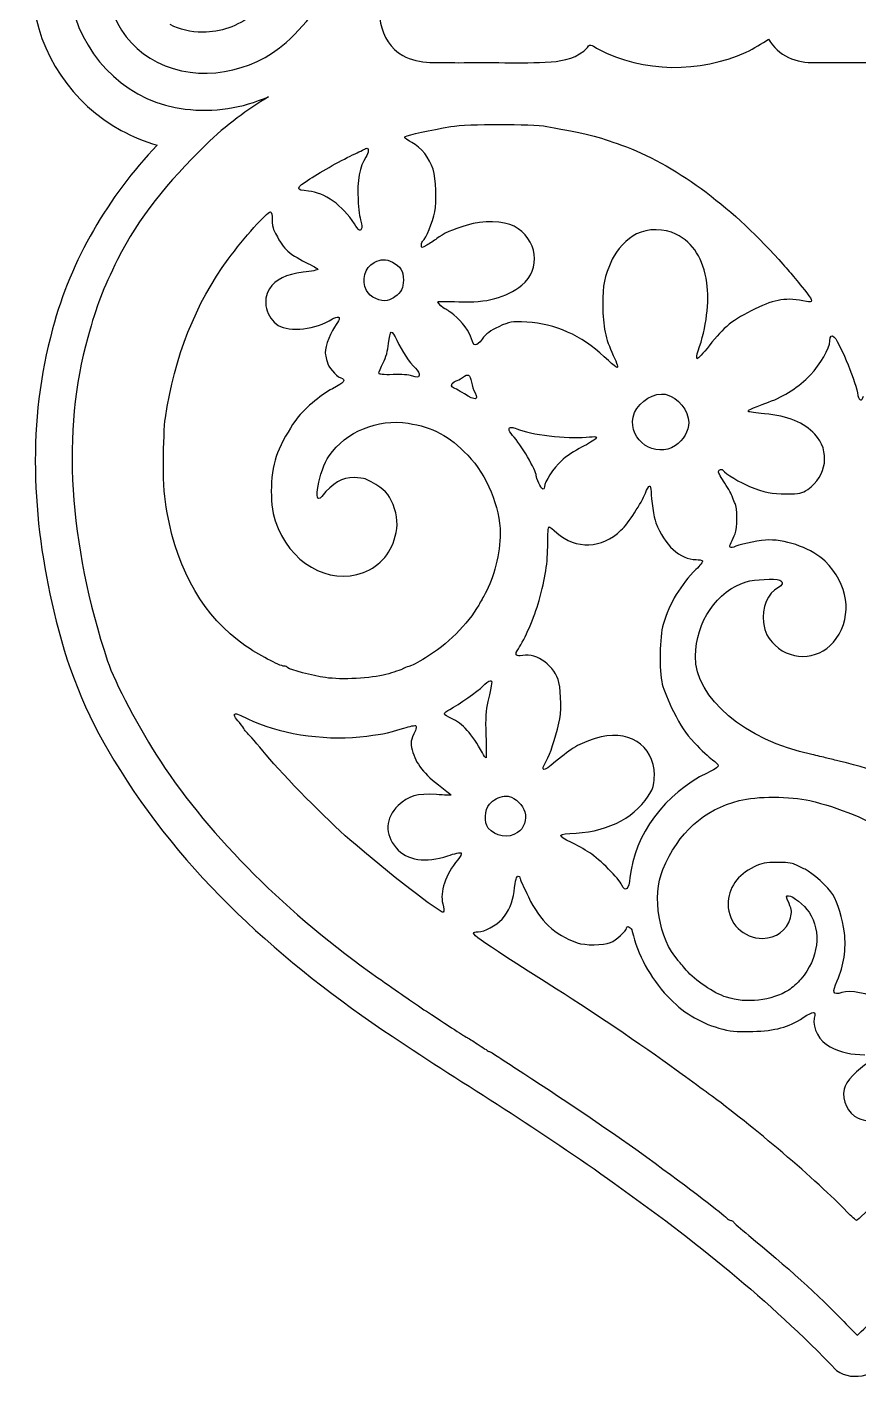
# Model space of a CAD drawing. Header units: millimetres. Extents: x -9 to 678, y 0 to 417.
# Drawn here: x 305.5 to 388.8, y 17.1 to 152.8 of the extents above; entities that cross this region are included whole.
import ezdxf

# ---------------------------------------------------------------- set-up
doc = ezdxf.new("R2010")
doc.units = ezdxf.units.MM
doc.layers.add('Ebene_1', color=7, linetype='CONTINUOUS')

msp = doc.modelspace()

# ---------------------------------------------------------------- linework, layer by layer
at = {"layer": 'Ebene_1', "color": 7}
for points in [[(352.7928, 143.10044), (352.79282, 143.10069)], [(367.82446, 106.89773), (367.82497, 106.89773)], [(367.82464, 106.89773), (367.82446, 106.89773)], [(351.86131, 87.39504), (351.86109, 87.39504)], [(351.45181, 81.9375), (351.4513, 81.9375)], [(365.8669, 67.70012), (365.86639, 67.70012)], [(387.25635, 23.27131), (387.25635, 23.27079)]]:
    msp.add_lwpolyline(points, dxfattribs=at)
for points in [[(339.46131, 140.69722)], [(329.88569, 134.33947)], [(341.18939, 129.55785)], [(341.97436, 122.30661)], [(349.7222, 117.99524)], [(369.00785, 116.11266)], [(354.0377, 112.77644)], [(326.31587, 84.07949)], [(353.29408, 75.85726)], [(380.2619, 75.75544)], [(354.6873, 67.86238)]]:
    msp.add_lwpolyline(points, close=True, dxfattribs=at)
for points in [[(313.693281, 160.290609), (312.598141, 156.107459), (314.616441, 151.25199), (318.548801, 149.33314)], [(331.45602, 151.29994), (333.78154, 153.39277), (335.55527, 156.039709), (336.92391, 158.839019)], [(341.74635, 157.104239), (340.07208, 154.912599), (340.7259, 151.38577), (343.12094, 149.99305)], [(306.082989, 155.733809), (306.640159, 150.22159), (310.085171, 145.14015), (314.951411, 142.50854)], [(310.109631, 154.731499), (311.336731, 149.50285), (315.969231, 145.17262), (321.36734, 144.64426)], [(328.11412, 154.08075), (326.578933, 152.91479), (324.907717, 152.33181), (323.10047, 152.33181)], [(323.10047, 152.33181), (321.895643, 152.33181), (320.807414, 152.584433), (319.835781, 153.08968)], [(318.548801, 149.33314), (322.72246, 147.21344), (328.00896, 148.27074), (331.45602, 151.29994)], [(357.96862, 149.37191), (359.29159, 149.45871), (360.6837, 149.76688), (361.6025, 150.79922)], [(361.6025, 150.79922), (361.8722, 151.36783), (362.27903, 150.82102), (362.666, 150.66589)], [(362.666, 150.66589), (367.19575, 148.24719), (372.84432, 148.26496), (377.50024, 150.32534)], [(377.50024, 150.32534), (378.28316, 150.67484), (379.06928, 151.22675), (379.74403, 151.63379)], [(379.74403, 151.63379), (380.65497, 150.00855), (382.57207, 149.17403), (384.39026, 149.30835)], [(343.12094, 149.99305), (344.8258, 149.06465), (346.8395, 149.34876), (348.70458, 149.27991)], [(348.70458, 149.27991), (351.7919, 149.38397), (354.88617, 149.14998), (357.96862, 149.37191)], [(384.39026, 149.30835), (387.05125, 149.27425), (389.71348, 149.29785), (392.37427, 149.29125)], [(321.36734, 144.64426), (324.20853, 144.25518), (327.08592, 144.74554), (329.69552, 145.87571)], [(329.69552, 145.87571), (327.65145, 144.62989), (325.41922, 143.04091), (323.42097, 141.07135)], [(314.951411, 142.50854), (316.090991, 141.88426), (317.297961, 141.38681), (318.546281, 141.02653)], [(343.39234, 141.90568), (343.6508, 142.05031), (345.92221, 142.53908), (347.95433, 142.88753)], [(347.95433, 142.88753), (348.77161, 143.0277), (350.78833, 143.09898), (352.7928, 143.10044)], [(352.79282, 143.10069), (354.79727, 143.10169), (356.78926, 143.03399), (357.55635, 142.89502)], [(357.55635, 142.89502), (361.60835, 142.16079), (362.56648, 141.92175), (365.02463, 141.03363)], [(344.03209, 141.2959), (343.36952, 141.65156), (343.2101, 141.80371), (343.39234, 141.90568)], [(346.16633, 138.60666), (345.82532, 139.71358), (344.96827, 140.79339), (344.03209, 141.2959)], [(318.546281, 141.02653), (313.642711, 135.86931), (309.910141, 129.55324), (308.090169, 122.6538)], [(323.42097, 141.07135), (319.588001, 137.29344), (316.654771, 133.77035), (314.581711, 129.578)], [(333.83788, 137.64624), (335.01285, 138.41049), (337.10991, 139.58193), (338.35182, 140.16805)], [(338.35182, 140.16805), (338.89348, 140.42368), (339.39281, 140.66182), (339.46131, 140.69722)], [(339.43603, 139.80838), (338.83761, 138.98812), (338.54434, 137.40684), (338.65003, 135.5704)], [(339.46133, 140.69722), (339.76088, 140.85229), (339.74302, 140.22928), (339.43603, 139.80838)], [(365.02463, 141.03363), (370.24798, 139.14642), (375.78888, 135.11103), (380.757, 129.5749)], [(346.32601, 134.33922), (346.53599, 135.40657), (346.45057, 137.68403), (346.16633, 138.60666)], [(333.68285, 136.42874), (332.35516, 136.54913), (332.37318, 136.69357), (333.83788, 137.64624)], [(338.29446, 133.15246), (337.1126, 134.9942), (335.29966, 136.28213), (333.68285, 136.42874)], [(338.65003, 135.5704), (338.70203, 134.66761), (338.82833, 133.69274), (338.93063, 133.40412)], [(325.65959, 129.60694), (327.22934, 131.73659), (329.55344, 134.33947), (329.88569, 134.33947)], [(329.88569, 134.33947), (329.98602, 134.33947), (330.06294, 134.01883), (330.06294, 133.59843)], [(330.06294, 133.59843), (330.06294, 133.19096), (330.12624, 132.7294), (330.2035, 132.57265)], [(338.96573, 132.61037), (338.84096, 132.3874), (338.72545, 132.48079), (338.29446, 133.15246)], [(338.93063, 133.40412), (339.04803, 133.07302), (339.06095, 132.78035), (338.96573, 132.61037)], [(345.15295, 131.46032), (345.43273, 131.6332), (346.13043, 133.34517), (346.32601, 134.33922)], [(349.56612, 133.03026), (348.08257, 132.58117), (347.1457, 132.16235), (346.53478, 131.67582)], [(354.27333, 132.90675), (353.25083, 133.44038), (351.10719, 133.49675), (349.56612, 133.03026)], [(330.2035, 132.57265), (330.77532, 131.41431), (330.9962, 131.06743), (331.50058, 130.5366)], [(346.53478, 131.67582), (346.27727, 131.47072), (345.82616, 131.1697), (345.53278, 131.00661)], [(355.05106, 127.01151), (357.0226, 128.5735), (356.61176, 131.68638), (354.27333, 132.90675)], [(366.53098, 132.13809), (365.61475, 131.67381), (364.47581, 130.49611), (364.09753, 129.62196)], [(370.4651, 132.11169), (369.31309, 132.69529), (367.65279, 132.70642), (366.53098, 132.13809)], [(373.56362, 127.24946), (373.20077, 129.7037), (372.23925, 131.21269), (370.4651, 132.11169)], [(331.50058, 130.5366), (331.81518, 130.2055), (332.65442, 129.65515), (333.36558, 129.31342)], [(344.99947, 131.03761), (344.99947, 131.21792), (345.06857, 131.40812), (345.15295, 131.46032)], [(345.53278, 131.00661), (345.0102, 130.71607), (344.99947, 130.71634), (344.99947, 131.03761)], [(314.581711, 129.578), (313.092111, 126.5656), (312.513501, 125.05158), (311.603601, 121.78261)], [(319.372121, 113.73969), (320.286631, 119.86804), (322.38614, 125.16583), (325.65959, 129.60694)], [(333.36558, 129.31342), (334.07675, 128.97168), (334.65904, 128.64476), (334.65904, 128.58736)], [(339.49492, 126.47276), (338.96916, 127.48948), (339.32559, 128.77161), (340.27472, 129.27776)], [(340.27472, 129.27776), (340.61453, 129.45904), (340.90265, 129.55191), (341.18939, 129.55785)], [(341.18939, 129.55785), (341.47613, 129.56385), (341.76122, 129.48285), (342.09425, 129.31548)], [(342.09425, 129.31548), (342.9118, 128.90472), (343.18668, 128.45462), (343.18668, 127.52748)], [(364.09753, 129.62196), (363.2575, 127.6809), (363.15608, 127.18048), (363.15547, 124.98349)], [(380.757, 129.5749), (381.92951, 128.26836), (382.23218, 127.90736), (383.55941, 126.23298)], [(333.15112, 128.29746), (331.44127, 128.08693), (330.41585, 127.58203), (329.77872, 126.63658)], [(334.65904, 128.58736), (334.65904, 128.52996), (333.98021, 128.39955), (333.15112, 128.29746)], [(329.77872, 126.63658), (329.0277, 125.52214), (329.46455, 123.74073), (330.67324, 122.98925)], [(341.58058, 125.48368), (340.9341, 125.29828), (339.83198, 125.82094), (339.49492, 126.47276)], [(343.18668, 127.52748), (343.18668, 126.71669), (342.98809, 126.3141), (342.34849, 125.83094)], [(348.73361, 125.35373), (351.56065, 125.24032), (353.43746, 125.73308), (355.05106, 127.01151)], [(372.69287, 120.42662), (373.51361, 122.7766), (373.84295, 125.35996), (373.56362, 127.24946)], [(383.55941, 126.23298), (384.20658, 125.41668), (384.20118, 125.24641), (383.53201, 125.38601)], [(342.34849, 125.83094), (342.19925, 125.7182), (341.85373, 125.56198), (341.58058, 125.48368)], [(346.64072, 125.34673), (346.64072, 125.39673), (347.58257, 125.40003), (348.73361, 125.35373)], [(347.33628, 124.6553), (347.17737, 124.6553), (346.64072, 125.18871), (346.64072, 125.34673)], [(363.15547, 124.98349), (363.15489, 122.86162), (363.40121, 121.67509), (364.1952, 119.97707)], [(383.53201, 125.38601), (381.56357, 125.7967), (380.41413, 125.63048), (378.4026, 124.64393)], [(330.67324, 122.98925), (331.82413, 122.27371), (334.43947, 122.58387), (336.08686, 123.63159)], [(336.08686, 123.63159), (336.28555, 123.758), (336.55864, 123.83678), (336.69354, 123.80678)], [(336.69354, 123.80678), (336.8806, 123.76508), (336.78864, 123.52978), (336.30597, 122.81407)], [(348.22667, 124.05017), (347.82061, 124.38292), (347.41998, 124.6553), (347.33628, 124.6553)], [(350.0126, 121.65083), (349.84909, 122.30247), (349.05017, 123.37538), (348.22667, 124.05017)], [(378.4026, 124.64393), (376.13874, 123.53359), (375.28181, 122.84532), (373.8003, 120.94803)], [(308.090169, 122.6538), (305.533759, 113.43676), (305.996069, 103.60628), (308.212289, 94.37028)], [(336.30597, 122.81407), (335.7125, 121.93394), (335.23948, 120.49806), (335.38664, 120.02354)], [(341.7046, 121.16456), (341.7565, 121.76098), (341.87796, 122.27481), (341.97436, 122.30661)], [(341.97436, 122.30661), (342.07086, 122.33841), (342.32657, 121.97495), (342.5428, 121.49891)], [(352.74991, 122.85494), (351.90185, 122.46403), (351.46234, 122.13848), (351.0637, 121.60643)], [(355.56265, 123.3009), (353.95088, 123.381), (353.86026, 123.3667), (352.74991, 122.85494)], [(363.3012, 119.83393), (360.99667, 121.98382), (358.36762, 123.16151), (355.56265, 123.3009)], [(311.603601, 121.78261), (308.986493, 112.38036), (309.666031, 101.27667), (313.586941, 89.36495)], [(341.1713, 119.23393), (341.45799, 119.78651), (341.6429, 120.45657), (341.7046, 121.16456)], [(342.5428, 121.49891), (343.04298, 120.39789), (343.78144, 119.28266), (344.39281, 118.70476)], [(351.0637, 121.60643), (350.48188, 120.82996), (350.21584, 120.84132), (350.0126, 121.65083)], [(373.8003, 120.94803), (373.20472, 120.18531), (372.6566, 119.59834), (372.5828, 119.64424)], [(383.92888, 118.02826), (384.91446, 119.04868), (385.87088, 120.72092), (385.87088, 121.42391)], [(385.87088, 121.42391), (385.87088, 121.91574), (386.09387, 122.11289), (386.32047, 121.82182)], [(386.32047, 121.82182), (387.00054, 120.94838), (388.52166, 117.18858), (388.6888, 115.96843)], [(335.38664, 120.02354), (335.42264, 119.90754), (335.49517, 119.61527), (335.54787, 119.37397)], [(364.59414, 119.03346), (364.74575, 118.5609), (364.50784, 118.70825), (363.3012, 119.83393)], [(364.1952, 119.97707), (364.36406, 119.616), (364.54334, 119.19145), (364.59414, 119.03346)], [(372.5828, 119.64424), (372.5089, 119.68994), (372.5585, 120.04195), (372.69287, 120.42662)], [(335.54787, 119.37397), (335.67047, 118.81211), (336.40207, 117.94108), (336.91472, 117.74616)], [(342.16814, 118.05881), (341.15965, 118.02281), (340.73124, 118.06381), (340.73154, 118.1973)], [(340.73154, 118.1973), (340.73173, 118.3018), (340.9298, 118.76844), (341.1713, 119.23393)], [(344.01506, 117.94563), (343.78938, 118.03583), (342.95827, 118.08711), (342.16814, 118.05881)], [(344.39281, 118.70476), (344.67708, 118.43612), (344.83245, 118.15354), (344.77625, 118.00713)], [(336.91472, 117.74616), (337.49802, 117.52438), (337.31281, 117.27737), (336.08944, 116.64701)], [(344.77625, 118.00713), (344.66827, 117.72569), (344.5831, 117.71863), (344.01506, 117.94563)], [(348.06132, 116.82322), (347.84271, 116.89682), (348.21301, 117.433), (348.48249, 117.433)], [(349.29277, 116.12559), (348.71979, 116.47429), (348.16537, 116.78812), (348.06132, 116.82322)], [(348.48249, 117.433), (348.57039, 117.433), (348.85653, 117.58521), (349.11811, 117.77148)], [(349.11811, 117.77148), (349.40871, 117.97842), (349.59243, 118.06196), (349.7222, 117.99524)], [(349.7222, 117.99524), (349.85198, 117.92854), (349.92779, 117.71162), (350.00177, 117.31725)], [(350.00177, 117.31725), (350.06487, 116.98083), (350.22713, 116.49122), (350.36247, 116.22946)], [(379.73947, 115.29871), (381.41149, 115.92793), (382.73021, 116.78725), (383.92888, 118.02826)], [(336.08944, 116.64701), (334.86548, 116.0163), (333.16261, 114.53741), (332.31086, 113.36504)], [(350.36247, 116.22946), (350.75276, 115.47474), (350.41587, 115.44211), (349.29277, 116.12559)], [(366.18786, 113.80169), (366.446, 115.0222), (367.8118, 116.08216), (369.00785, 116.11266)], [(369.00785, 116.11267), (369.17871, 116.11667), (369.34632, 116.10067), (369.50653, 116.06047)], [(369.50653, 116.06047), (370.66367, 115.77004), (371.74787, 114.42326), (371.75187, 113.26942)], [(388.6888, 115.96843), (388.7671, 115.39704), (389.12359, 115.3543), (389.2376, 115.90283)], [(377.71944, 114.36801), (377.6095, 114.47796), (377.8366, 114.58258), (379.73947, 115.29871)], [(379.31934, 114.13134), (378.49314, 114.20754), (377.77334, 114.31421), (377.71944, 114.36801)], [(384.37795, 112.09632), (383.30868, 113.25632), (381.67282, 113.91419), (379.31934, 114.13134)], [(319.179881, 109.30792), (319.177881, 111.02317), (319.264381, 113.01747), (319.372121, 113.73969)], [(332.31086, 113.36504), (331.79007, 112.64823), (330.99222, 111.18544), (330.59055, 110.21071)], [(335.76337, 109.9363), (337.43518, 112.34929), (340.60977, 113.65632), (343.66366, 113.18882)], [(343.66366, 113.18882), (346.11624, 112.81337), (347.76962, 111.92594), (349.63539, 109.98436)], [(354.1271, 111.97546), (353.65394, 112.48798), (353.65512, 112.80387), (354.0377, 112.77644)], [(354.0377, 112.77644), (354.16523, 112.76744), (354.33534, 112.71994), (354.54413, 112.62916)], [(370.41655, 110.95225), (368.42057, 109.63135), (365.6944, 111.46836), (366.18786, 113.80169)], [(371.75187, 113.26942), (371.75587, 112.43838), (371.19644, 111.46833), (370.41655, 110.95225)], [(356.48975, 107.93436), (356.48975, 108.45895), (354.9637, 111.06918), (354.1271, 111.97546)], [(354.54413, 112.62916), (355.85928, 112.05718), (359.59779, 111.60243), (361.46929, 111.78684)], [(362.42582, 111.63853), (362.30524, 111.49323), (361.67547, 111.11173), (361.02642, 110.79103)], [(361.46929, 111.78684), (362.53816, 111.89218), (362.6252, 111.87874), (362.42582, 111.63853)], [(383.65345, 106.57056), (385.59198, 107.91069), (385.92116, 110.42211), (384.37795, 112.09632)], [(330.59055, 110.21071), (329.8609, 108.43992), (329.75482, 105.25878), (330.36421, 103.41681)], [(335.01819, 105.86627), (334.05429, 104.706), (334.742, 108.46222), (335.76337, 109.9363)], [(349.63539, 109.98436), (351.55851, 107.98313), (352.8786, 104.79822), (352.8786, 102.16003)], [(361.02642, 110.79103), (360.37735, 110.47033), (359.46615, 109.85747), (359.00174, 109.42936)], [(319.546271, 104.21934), (319.255211, 105.79986), (319.183881, 106.80543), (319.179881, 109.30792)], [(359.00174, 109.42936), (358.20723, 108.69695), (357.31037, 107.31396), (357.31037, 106.82125)], [(374.71394, 108.36376), (374.70894, 108.59467), (375.14445, 108.64762), (375.22915, 108.42626)], [(338.26554, 107.74832), (337.03727, 107.74832), (336.15892, 107.2394), (335.01819, 105.86627)], [(339.3802, 107.60776), (339.22346, 107.68506), (338.72176, 107.74832), (338.26554, 107.74832)], [(341.98469, 105.46784), (341.55432, 106.36807), (341.04787, 106.78452), (339.3802, 107.60776)], [(356.7378, 107.19384), (356.60117, 107.52082), (356.48975, 107.85426), (356.48975, 107.93436)], [(375.3754, 107.17417), (375.01404, 107.71584), (374.71594, 108.25092), (374.71394, 108.36376)], [(375.22915, 108.42626), (375.31435, 108.20379), (377.00714, 107.18113), (377.82796, 106.85633)], [(357.31037, 106.82125), (357.31037, 106.39298), (356.98366, 106.60541), (356.7378, 107.19384)], [(364.97003, 102.47319), (365.71319, 103.19494), (367.0414, 105.21462), (367.41381, 106.18976)], [(367.41381, 106.18976), (367.58458, 106.63691), (367.72595, 106.87401), (367.82464, 106.89773)], [(367.82497, 106.89773), (367.92367, 106.92143), (367.97949, 106.73179), (367.97949, 106.32567)], [(367.97949, 106.32567), (367.97949, 105.62292), (368.27344, 103.70982), (368.45439, 103.23439)], [(376.13194, 105.77891), (376.07714, 106.00457), (375.73677, 106.6325), (375.3754, 107.17417)], [(377.82796, 106.85633), (379.33335, 106.26061), (380.07965, 106.11126), (381.52128, 106.11426)], [(381.52128, 106.11426), (382.86298, 106.11726), (383.05872, 106.15946), (383.65345, 106.57056)], [(342.45753, 102.23703), (342.67736, 103.30384), (342.52633, 104.33488), (341.98469, 105.46784)], [(376.39962, 105.15569), (376.30722, 105.27281), (376.18664, 105.55322), (376.13194, 105.77891)], [(376.38822, 102.10316), (376.62894, 102.61559), (376.63733, 104.85433), (376.39962, 105.15569)], [(327.33391, 90.9354), (323.22079, 93.85898), (320.645321, 98.25199), (319.546271, 104.21934)], [(330.36421, 103.41681), (331.74745, 99.23561), (335.67914, 96.93556), (339.19416, 98.25071)], [(368.45439, 103.23439), (369.31396, 100.97594), (370.87865, 99.54159), (372.48205, 99.54159)], [(339.19416, 98.25071), (340.91886, 98.896), (342.05491, 100.28338), (342.45753, 102.23703)], [(352.8786, 102.16003), (352.8786, 100.19773), (352.25152, 97.68563), (351.37482, 96.1356)], [(357.63818, 101.18593), (357.63818, 102.08704), (357.69348, 102.82298), (357.76117, 102.82098)], [(357.76117, 102.82098), (357.82887, 102.81898), (358.17987, 102.55411), (358.54097, 102.23186)], [(358.54097, 102.23186), (360.44829, 100.52976), (363.07037, 100.6283), (364.97003, 102.47319)], [(375.99496, 101.26497), (376.10042, 101.49054), (376.27749, 101.86781), (376.38822, 102.10316)], [(356.77157, 95.43796), (357.41351, 97.6921), (357.63818, 99.18187), (357.63818, 101.18593)], [(376.45126, 100.86758), (375.86354, 100.63669), (375.74808, 100.73693), (375.99496, 101.26497)], [(379.74873, 101.51095), (378.99241, 101.51095), (377.19821, 101.16102), (376.45126, 100.86758)], [(385.39645, 99.3762), (384.15585, 100.5916), (381.72326, 101.51095), (379.74873, 101.51095)], [(373.13318, 99.40465), (373.17968, 99.32935), (372.88097, 98.94132), (372.46914, 98.54268)], [(372.48205, 99.54159), (372.79367, 99.54159), (373.08658, 99.47999), (373.13318, 99.40465)], [(386.51835, 91.63041), (388.16391, 94.02798), (387.71894, 97.10085), (385.39645, 99.3762)], [(372.46914, 98.54268), (370.98354, 97.10481), (369.81905, 95.15847), (369.18768, 93.05775)], [(372.4174, 89.86877), (372.4398, 93.27727), (374.60655, 96.45127), (377.49719, 97.30965)], [(377.49719, 97.30965), (378.37064, 97.5691), (380.34936, 97.66461), (380.85151, 97.47192)], [(380.66599, 96.71899), (379.69614, 96.2526), (379.0384, 94.65895), (379.23042, 93.24065)], [(380.85151, 97.47192), (381.2499, 97.31905), (381.16069, 96.95691), (380.66599, 96.71899)], [(351.37482, 96.1356), (351.20885, 95.84223), (350.91791, 95.32486), (350.72834, 94.98631)], [(354.70141, 90.60622), (355.35705, 91.572), (356.29214, 93.75463), (356.77157, 95.43796)], [(308.212289, 94.37028), (309.394799, 89.1234), (311.373821, 84.04575), (314.222761, 79.47475)], [(350.72834, 94.98631), (349.67519, 93.1055), (347.5407, 90.98967), (345.40464, 89.7086)], [(369.18768, 93.05775), (368.82662, 91.85634), (368.77825, 88.43877), (369.10288, 87.0669)], [(379.23042, 93.24065), (379.37245, 92.19155), (379.60428, 91.74163), (380.39986, 90.97206)], [(331.25666, 88.87247), (330.81559, 88.87247), (328.58932, 90.04307), (327.33391, 90.9354)], [(380.39986, 90.97206), (382.1824, 89.24781), (385.09852, 89.56173), (386.51835, 91.63041)], [(345.40464, 89.7086), (344.63787, 89.24877), (343.93389, 88.87247), (343.84039, 88.87247)], [(355.12929, 89.93494), (354.40791, 89.79962), (354.28499, 89.99284), (354.70141, 90.60622)], [(358.75646, 87.23071), (358.37726, 88.87348), (356.58648, 90.20831), (355.12929, 89.93494)], [(384.06578, 80.02389), (377.38956, 81.45042), (372.39, 85.67579), (372.4174, 89.86877)], [(313.586941, 89.36495), (314.246001, 87.36277), (316.830851, 82.46856), (318.875511, 79.35212)], [(331.63649, 88.71021), (331.54739, 88.79921), (331.37658, 88.87247), (331.25666, 88.87247)], [(335.3975, 87.72371), (334.09216, 87.9162), (331.83974, 88.50695), (331.63649, 88.71021)], [(343.20632, 88.63218), (342.95108, 88.50019), (342.16058, 88.23512), (341.44984, 88.04307)], [(343.84039, 88.87247), (343.74689, 88.87247), (343.46162, 88.76422), (343.20632, 88.63218)], [(341.44984, 88.04307), (339.98358, 87.64686), (336.98947, 87.48893), (335.3975, 87.72371)], [(347.83158, 84.54251), (348.75148, 85.01596), (350.6421, 86.35266), (351.14508, 86.885)], [(351.14508, 86.885), (351.41024, 87.16561), (351.73254, 87.39504), (351.86131, 87.39504)], [(351.86109, 87.39504), (352.1154, 87.39504), (352.10994, 87.34624), (351.63888, 85.34349)], [(358.76346, 83.17101), (359.00742, 84.18571), (359.00362, 86.15918), (358.75646, 87.23071)], [(369.10288, 87.0669), (369.22044, 86.57037), (369.72531, 85.3369), (370.22478, 84.32598)], [(347.29777, 84.10222), (347.29777, 84.19342), (347.53818, 84.39149), (347.83158, 84.54251)], [(351.63888, 85.34349), (351.42924, 84.45218), (351.38751, 83.68826), (351.45181, 81.9375)], [(370.22478, 84.32598), (370.93126, 82.89597), (371.39907, 82.20133), (372.33163, 81.19749)], [(326.77992, 83.23458), (326.33669, 83.73939), (326.17815, 84.01939), (326.31587, 84.07949)], [(326.31588, 84.07948), (326.4536, 84.13958), (326.88764, 83.97958), (327.6295, 83.60509)], [(327.2724, 82.55762), (327.2724, 82.62152), (327.05076, 82.92613), (326.77992, 83.23458)], [(327.6295, 83.60509), (330.51819, 82.1469), (335.07663, 81.41105), (338.81744, 81.799)], [(343.23474, 82.67492), (343.84398, 82.86378), (344.39226, 82.969), (344.45276, 82.9085)], [(344.45276, 82.9085), (344.51316, 82.848), (344.48546, 82.63245), (344.39126, 82.42946)], [(348.01658, 83.62835), (347.62122, 83.79783), (347.29777, 84.01102), (347.29777, 84.10222)], [(351.10683, 80.18928), (350.06238, 82.0896), (349.09456, 83.16627), (348.01658, 83.62835)], [(357.52374, 79.43429), (357.88404, 80.06696), (358.37081, 81.53476), (358.76346, 83.17101)], [(327.57471, 82.16902), (327.40853, 82.31891), (327.2724, 82.49372), (327.2724, 82.55762)], [(329.44591, 80.00894), (328.58269, 81.04714), (327.74086, 82.01914), (327.57471, 82.16902)], [(338.81744, 81.799), (340.92518, 82.01761), (341.45281, 82.1223), (343.23474, 82.67492)], [(344.39126, 82.42946), (343.92125, 81.41685), (343.88762, 81.21248), (344.07345, 80.49107)], [(351.4513, 81.9375), (351.4972, 80.69618), (351.5005, 79.68027), (351.4603, 79.68027)], [(362.38443, 81.63312), (360.74498, 81.0952), (360.09344, 80.71307), (358.43067, 79.3144)], [(368.30707, 77.96771), (368.30707, 81.00032), (365.58686, 82.68387), (362.38443, 81.63312)], [(344.07345, 80.49107), (344.43201, 79.09902), (345.22191, 78.09312), (347.02521, 76.73161)], [(351.4603, 79.68027), (351.4195, 79.68027), (351.26063, 79.90946), (351.10683, 80.18928)], [(372.33163, 81.19749), (372.99092, 80.48787), (373.79502, 79.72703), (374.1186, 79.50664)], [(314.222761, 79.47475), (321.01272, 68.09911), (331.14116, 59.11767), (342.07011, 51.82045)], [(318.875511, 79.35212), (323.89285, 71.70466), (331.62362, 64.01088), (340.64989, 57.68161)], [(337.84333, 71.49267), (335.47499, 73.55365), (331.25434, 77.834), (329.44591, 80.00894)], [(358.43067, 79.3144), (357.1242, 78.21546), (356.85031, 78.25178), (357.52374, 79.43429)], [(374.70823, 78.90047), (374.70886, 78.78751), (374.21513, 78.46185), (373.61113, 78.17649)], [(374.1186, 79.50664), (374.44219, 79.28625), (374.70763, 79.01331), (374.70823, 78.90047)], [(385.58404, 79.67352), (385.24549, 79.76002), (384.56231, 79.91788), (384.06578, 80.02389)], [(386.81497, 79.36553), (386.47643, 79.44833), (385.92259, 79.58702), (385.58404, 79.67352)], [(395.39119, 76.0541), (393.43911, 77.3649), (390.75287, 78.4021), (386.81497, 79.36553)], [(373.61113, 78.17649), (369.43531, 76.2035), (366.27739, 71.93153), (365.8669, 67.70012)], [(367.96858, 76.29753), (368.21413, 76.73455), (368.30707, 77.19381), (368.30707, 77.96771)], [(346.49449, 76.01229), (344.56086, 76.14953), (343.69497, 75.9018), (342.67871, 74.92036)], [(347.95435, 75.96939), (347.95435, 75.93609), (347.29728, 75.95539), (346.49449, 76.01229)], [(347.02521, 76.73161), (347.53623, 76.34578), (347.95435, 76.00279), (347.95435, 75.96939)], [(360.46982, 72.16858), (363.85205, 72.34119), (366.59495, 73.85181), (367.96858, 76.29753)], [(342.67871, 74.92036), (341.37557, 73.66188), (341.29325, 72.05519), (342.46166, 70.69013)], [(351.69211, 72.67141), (351.24476, 73.24106), (351.3084, 74.45629), (351.81717, 75.06092)], [(351.81717, 75.06092), (352.17108, 75.48154), (352.77222, 75.79028), (353.29408, 75.85726)], [(353.29408, 75.85725), (353.46803, 75.87955), (353.63308, 75.87485), (353.77725, 75.83865)], [(353.77725, 75.83865), (354.40752, 75.68045), (355.157, 74.94199), (355.3539, 74.28474)], [(369.16387, 68.51868), (370.71464, 72.218), (373.25822, 74.51663), (376.80475, 75.42368)], [(376.80475, 75.42368), (377.68093, 75.6478), (378.95861, 75.7582), (380.2619, 75.75544)], [(380.26194, 75.75544), (381.56523, 75.75244), (382.89408, 75.63722), (383.87206, 75.40921)], [(383.87206, 75.40921), (389.58868, 74.07633), (395.47491, 70.66183), (402.6952, 64.4905)], [(355.3539, 74.28474), (355.57946, 73.53193), (355.2608, 72.62836), (354.62216, 72.20993)], [(354.62216, 72.20993), (353.68117, 71.59338), (352.37759, 71.79859), (351.69211, 72.67141)], [(360.01868, 71.2198), (358.49848, 71.93897), (358.56141, 72.07108), (360.46982, 72.16858)], [(347.18643, 64.24763), (346.98035, 64.05576), (341.55195, 68.26533), (337.84333, 71.49267)], [(342.46166, 70.69013), (343.54319, 69.42662), (345.41253, 69.13647), (347.63706, 69.88708)], [(361.83873, 70.18834), (361.30526, 70.53453), (360.48625, 70.99859), (360.01868, 71.2198)], [(348.63441, 69.49744), (347.41395, 68.00547), (346.81724, 66.24622), (347.13373, 65.07084)], [(347.63706, 69.88708), (348.30814, 70.11345), (348.91146, 70.24687), (348.97806, 70.18267)], [(348.97806, 70.18267), (349.04466, 70.11857), (348.89016, 69.81004), (348.63441, 69.49744)], [(365.06592, 66.93428), (364.75723, 67.61176), (362.85776, 69.52706), (361.83873, 70.18834)], [(380.56735, 69.23285), (379.4616, 69.22585), (379.05846, 69.14605), (378.2941, 68.78429)], [(382.37292, 69.02149), (382.09725, 69.15304), (381.37059, 69.23685), (380.56735, 69.23285)], [(354.26924, 66.30278), (354.42851, 67.55241), (354.51155, 67.86238), (354.6873, 67.86238)], [(354.68727, 67.86239), (354.77587, 67.86239), (354.84799, 67.78589), (354.84799, 67.69237)], [(370.68781, 59.39779), (368.76815, 61.55048), (368.04849, 65.85797), (369.16387, 68.51868)], [(378.2941, 68.78429), (376.63032, 67.99689), (375.69426, 66.64515), (375.69426, 65.03)], [(383.39353, 68.53676), (383.08598, 68.6821), (382.62662, 68.90044), (382.37292, 69.02149)], [(386.17424, 66.00307), (385.75891, 66.69073), (384.09852, 68.20367), (383.39353, 68.53676)], [(354.84799, 67.69237), (354.84799, 67.59877), (355.2321, 66.73655), (355.70117, 65.77621)], [(365.86639, 67.70012), (365.75323, 66.53379), (365.40166, 66.19739), (365.06592, 66.93428)], [(353.06467, 63.56238), (353.72018, 64.309), (354.13562, 65.25408), (354.26924, 66.30278)], [(355.70117, 65.77621), (356.91042, 63.30041), (358.25791, 62.03549), (360.59337, 61.18321)], [(381.78588, 65.11268), (381.46717, 65.85416), (381.46564, 65.89248), (381.75018, 65.89248)], [(381.75018, 65.89248), (382.15396, 65.89248), (383.32553, 64.94603), (383.78933, 64.24504)], [(387.32714, 62.19141), (387.14359, 63.6231), (386.6739, 65.17583), (386.17424, 66.00307)], [(347.13373, 65.07084), (347.23713, 64.6874), (347.26066, 64.31673), (347.18643, 64.24763)], [(375.69426, 65.03), (375.69426, 63.13586), (377.22442, 61.62504), (379.14263, 61.62504)], [(381.92902, 63.6766), (382.09533, 64.24517), (382.07617, 64.43748), (381.78588, 65.11268)], [(383.78933, 64.24504), (385.06724, 62.31367), (384.73942, 59.59956), (382.98008, 57.54415)], [(350.66429, 62.28132), (351.30939, 62.28132), (352.49577, 62.91445), (353.06467, 63.56238)], [(363.90893, 61.20441), (364.46252, 61.4357), (365.51762, 62.37801), (365.51762, 62.64102)], [(365.51762, 62.64102), (365.51762, 62.98998), (366.01542, 62.71932), (366.10312, 62.32269)], [(379.14263, 61.62504), (380.49192, 61.62504), (381.5586, 62.41027), (381.92902, 63.6766)], [(358.51239, 56.55196), (350.01146, 61.94231), (349.54657, 62.28132), (350.66429, 62.28132)], [(360.59337, 61.18321), (361.36604, 60.90115), (363.2112, 60.91283), (363.90893, 61.20441)], [(366.10312, 62.32269), (366.60847, 60.03449), (367.87382, 57.70467), (369.63003, 55.82903)], [(386.60884, 57.38447), (387.28528, 58.89141), (387.53542, 60.5669), (387.32714, 62.19141)], [(371.50275, 58.44591), (371.14471, 58.8684), (370.77811, 59.29669), (370.68781, 59.39779)], [(375.51904, 55.73238), (374.24063, 56.15204), (372.38306, 57.4071), (371.50275, 58.44591)], [(340.64989, 57.68161), (341.46238, 57.11188), (342.64414, 56.28271), (343.27609, 55.83883)], [(382.98008, 57.54415), (382.64786, 57.15603), (382.10016, 56.66447), (381.7631, 56.45171)], [(387.08685, 56.20315), (386.16857, 55.90009), (386.0615, 56.16485), (386.60884, 57.38447)], [(343.27609, 55.83883), (343.908, 55.39493), (344.90515, 54.7152), (345.49197, 54.32885)], [(371.09819, 48.00209), (368.06103, 50.24927), (362.58103, 53.97206), (358.51239, 56.55196)], [(369.63003, 55.82903), (371.11177, 54.24651), (372.74926, 53.22985), (374.77184, 52.63698)], [(381.7631, 56.45171), (380.06597, 55.38035), (377.49354, 55.08418), (375.51904, 55.73238)], [(391.09177, 55.44609), (389.64024, 56.13733), (387.88995, 56.46822), (387.08685, 56.20315)], [(345.49197, 54.32885), (348.27713, 52.49517), (349.52729, 51.68884), (349.67776, 51.62824)], [(383.20698, 53.68859), (384.31956, 54.39642), (384.45873, 54.39047), (384.31854, 53.64309)], [(378.15613, 52.30935), (380.46062, 52.38015), (381.66849, 52.71018), (383.20698, 53.68859)], [(384.31854, 53.64309), (384.12321, 52.60193), (384.8318, 51.3218), (385.90656, 50.7735)], [(342.07011, 51.82045), (349.46475, 46.88053), (357.11784, 42.32474), (364.31011, 37.08307)], [(349.67776, 51.62824), (349.76806, 51.59194), (350.26278, 51.27799), (350.77692, 50.9306)], [(374.77184, 52.63698), (375.93724, 52.29509), (376.36171, 52.25405), (378.15613, 52.30935)], [(350.77692, 50.9306), (351.29107, 50.5832), (351.74903, 50.29912), (351.79443, 50.29912)], [(351.79443, 50.29912), (351.84003, 50.29912), (352.1948, 50.08837), (352.58301, 49.83093)], [(385.90656, 50.7735), (387.01381, 50.20862), (388.02304, 49.97351), (389.35906, 49.97251)], [(352.58301, 49.83093), (352.97121, 49.5735), (353.84277, 49.00706), (354.51984, 48.57209)], [(389.75645, 49.18031), (388.70174, 48.58507), (387.42934, 47.21679), (387.292, 46.53035)], [(354.51984, 48.57209), (358.28004, 46.15648), (365.1173, 41.51515), (367.56918, 39.71372)], [(373.72439, 46.07663), (373.1376, 46.501), (371.95583, 47.36753), (371.09819, 48.00209)], [(387.292, 46.53035), (387.0587, 45.36382), (387.67652, 44.09557), (388.7038, 43.63233)], [(387.58142, 34.25461), (384.69853, 37.26853), (377.98789, 42.99338), (373.72439, 46.07663)], [(388.7038, 43.63233), (390.08694, 43.00863), (391.19949, 43.43952), (393.0317, 45.30923)], [(367.56918, 39.71372), (371.98816, 36.46704), (375.24066, 33.9876), (375.51701, 33.65466)], [(364.31011, 37.08307), (372.22376, 31.48906), (379.82349, 25.38523), (386.5326, 18.37614)], [(391.1812, 35.83229), (389.81353, 34.49053), (388.62924, 33.39265), (388.54984, 33.39265)], [(388.54984, 33.39265), (388.47044, 33.39265), (388.03477, 33.78067), (387.58142, 34.25461)], [(375.51701, 33.65466), (375.63651, 33.51062), (375.83002, 33.39266), (375.94696, 33.39266)], [(375.94696, 33.39266), (376.0638, 33.39266), (376.18413, 33.32656), (376.21413, 33.24641)], [(376.21413, 33.24641), (376.24423, 33.16611), (376.93578, 32.55691), (377.75098, 31.89249)], [(377.75098, 31.89249), (381.44352, 28.8828), (384.88614, 25.75998), (387.25635, 23.27131)], [(387.25635, 23.27079), (387.97335, 22.51798), (388.5873, 21.9024), (388.6206, 21.9024)], [(388.6206, 21.9024), (388.6538, 21.9024), (389.61855, 22.84694), (390.76414, 24.0015)], [(386.5326, 18.37614), (388.28408, 17.1266), (390.79466, 17.9887), (391.97401, 19.62614)]]:
    msp.add_open_spline(points, degree=3, dxfattribs=at)

doc.saveas('drawing.dxf')
